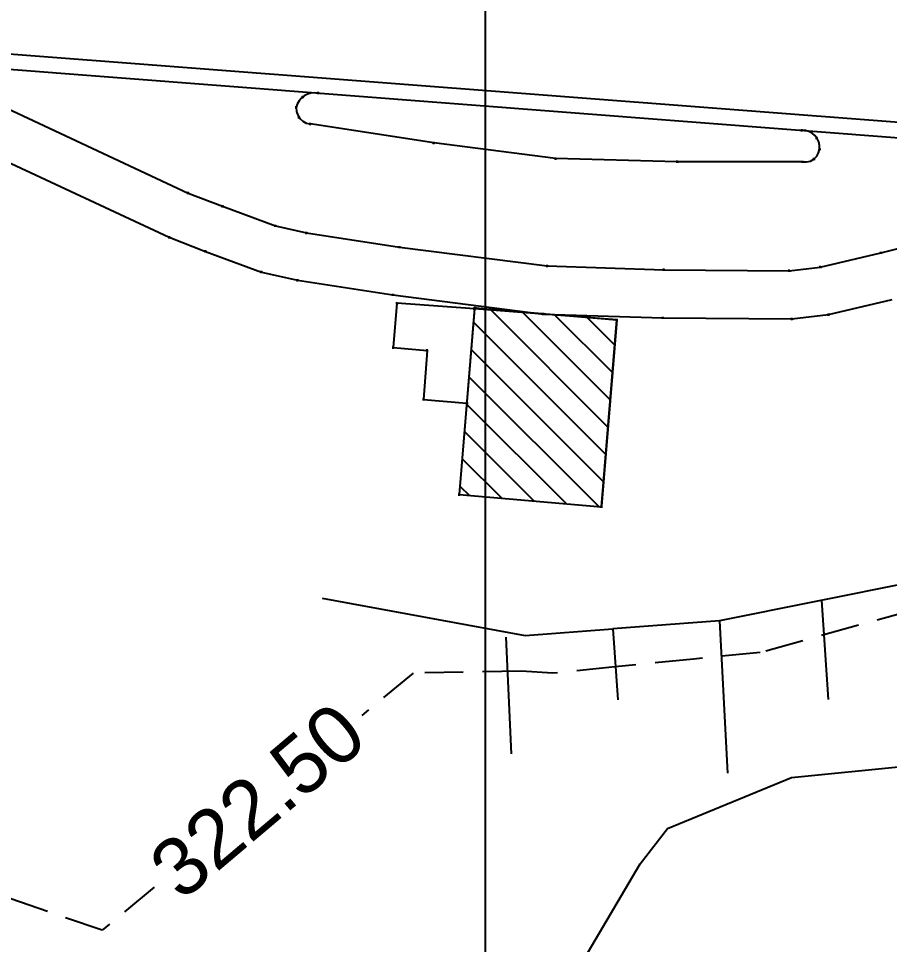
# Model space of a CAD drawing. Extents: x 109417 to 110207, y -57085 to -56659.
# Drawn here: x 109736.75 to 109764.99, y -56874.6 to -56844.59 of the extents above; entities that cross this region are included whole.
import ezdxf
from ezdxf.enums import TextEntityAlignment as Align

# ---------------------------------------------------------------- set-up
doc = ezdxf.new("R2010")
doc.units = 0
doc.header["$MEASUREMENT"] = 0
doc.linetypes.add('TRATTEGGIATA2', pattern=[0.375, 0.25, -0.125])
for name, color, linetype in [('Bati', 7, 'Continuous'), ('Coordinate', 2, 'Continuous'), ('Curve livello', 2, 'Continuous'), ('curve livello 1m', 2, 'Continuous'), ('LIN010CO', 2, 'Continuous'), ('TEXT035', 1, 'Continuous'), ('Voirie', 7, 'Continuous')]:
    doc.layers.add(name, color=color, linetype=linetype)
doc.styles.add('ARIAL', font='arial.ttf')

# ---------------------------------------------------------------- blocks, each defined once
blk = doc.blocks.new('INVISIBLE')
at = {"color": 0}
for p, q in [((-0.037, 0), (0.037, 0)), ((0, -0.037), (0, 0.037))]:
    blk.add_line(p, q, dxfattribs=at)
at = {"flags": 1}
for tag, p in [('POINTNUMBER', (0, 0)), ('COMMENT', (0, -1.25))]:
    blk.add_attdef(tag, p, '', height=1, dxfattribs=at)

msp = doc.modelspace()

# ---------------------------------------------------------------- hatches: boundary and pattern name
at = {"layer": 'Bati'}
h = msp.add_hatch(dxfattribs=at)
h.set_pattern_fill('VERTICAL', color=0, angle=-90, style=0, pattern_type=0)
h.set_pattern_definition([(315, (109699.3919, -56900.9921), (0.478947, 0.478947), [])])
h.paths.add_polyline_path([(109751.04, -56860.026), (109755.65, -56860.42), (109756.147, -56854.363), (109751.534, -56853.999)])

# ---------------------------------------------------------------- linework, layer by layer
at = {"layer": 'Bati', "linetype": 'Continuous'}
for p, q in [((109749.018, -56853.82, 322.862), (109748.898, -56855.259, 322.864)), ((109751.534, -56853.999, 323.051), (109749.018, -56853.82, 322.862)), ((109751.535, -56853.985, 323.051), (109751.04, -56860.026, 322.934)), ((109751.558, -56853.971, 323.05), (109756.147, -56854.363, 322.849)), ((109756.147, -56854.363, 322.849), (109755.652, -56860.404, 322.732)), ((109748.898, -56855.259, 322.864), (109749.999, -56855.349, 322.937)), ((109749.999, -56855.349, 322.937), (109749.886, -56856.942, 322.924)), ((109749.886, -56856.942, 322.924), (109751.288, -56857.061, 322.994)), ((109751.04, -56860.026, 322.934), (109755.65, -56860.42, 322.732))]:
    msp.add_line(p, q, dxfattribs=at)
msp.add_polyline3d([(109751.04, -56860.026, 322.934), (109755.65, -56860.42, 322.732), (109756.147, -56854.363, 322.849), (109751.534, -56853.999, 323.051), (109751.04, -56860.026, 322.934)], dxfattribs=at)
at = {"layer": 'Coordinate'}
msp.add_line((109751.885, -56659.48), (109751.885, -56975.186, 290.419), dxfattribs=at)
at = {"layer": 'Curve livello', "color": 7, "linetype": 'Continuous'}
msp.add_lwpolyline([(109735.481, -56909.067), (109737.873, -56909.707), (109739.807, -56910.191), (109739.988, -56909.946), (109740.166, -56909.619), (109740.251, -56909.462), (109740.334, -56909.31), (109739.093, -56893.75), (109739.141, -56892.841), (109742.029, -56887.588), (109751.126, -56878.845), (109753.276, -56878.148), (109756.904, -56871.993), (109757.793, -56870.841), (109761.814, -56869.188), (109765.497, -56868.828), (109766.811, -56868.463), (109771.374, -56866.019), (109775.612, -56863.402), (109777.897, -56861.575)], dxfattribs=at)
at = {"layer": 'curve livello 1m', "color": 152, "linetype": 'TRATTEGGIATA2', "ltscale": 5}
for points in [[(109741.149, -56872.749), (109739.459, -56874.145), (109724.041, -56868.797), (109721.951, -56869.684), (109721.257, -56869.382), (109719.579, -56868.956), (109713.605, -56869.85), (109712.117, -56866.553), (109711.954, -56866.192), (109710.291, -56863.559), (109710.102, -56863.238), (109709.988, -56863.047), (109709.706, -56862.457), (109709.594, -56862.27), (109709.116, -56861.909), (109708.585, -56861.773), (109708.126, -56861.599), (109708.069, -56861.641)], [(109770.611, -56862.006), (109770.362, -56862.205), (109769.902, -56862.489), (109769.406, -56862.755), (109760.797, -56865.143), (109758.636, -56865.354), (109756.095, -56865.61), (109754.077, -56865.814), (109753.046, -56865.745), (109749.547, -56865.809), (109747.882, -56867.184)]]:
    msp.add_lwpolyline(points, dxfattribs=at)
at = {"layer": 'LIN010CO', "linetype": 'Continuous'}
for p, q in [((109769.722, -56862.059, 322.561), (109759.481, -56864.111, 322.64)), ((109746.596, -56863.379, 322.843), (109753.182, -56864.595, 322.658)), ((109762.779, -56863.45, 322.615), (109763.002, -56866.665, 322.615)), ((109759.481, -56864.111, 322.64), (109756.023, -56864.377, 322.65)), ((109759.481, -56864.111, 322.64), (109759.738, -56869.049, 322.041)), ((109753.182, -56864.595, 322.658), (109756.023, -56864.377, 322.65)), ((109756.023, -56864.377, 322.65), (109756.181, -56866.671, 322.65)), ((109752.548, -56864.644, 322.66), (109752.729, -56868.428, 322.13))]:
    msp.add_line(p, q, dxfattribs=at)
at = {"layer": 'Voirie', "linetype": 'Continuous'}
for p, q in [((109731.528, -56845.361, 322.722), (109765.936, -56848.005, 322.646)), ((109731.491, -56845.86, 322.722), (109765.899, -56848.504, 322.646)), ((109733.115, -56845.984, 322.718), (109742.25, -56850.25, 322.862)), ((109733.328, -56847.805, 322.76), (109741.639, -56851.686, 322.862)), ((109750.213, -56848.626, 322.798), (109746.208, -56848.012, 322.803)), ((109754.165, -56849.135, 322.798), (109750.213, -56848.626, 322.798)), ((109758.108, -56849.238, 322.796), (109754.165, -56849.135, 322.798)), ((109762.175, -56849.24, 322.792), (109758.108, -56849.238, 322.796)), ((109742.25, -56850.25, 322.862), (109743.368, -56850.68, 322.863)), ((109743.368, -56850.68, 322.863), (109745.08, -56851.314, 322.858)), ((109745.08, -56851.314, 322.858), (109746.089, -56851.542, 322.861)), ((109741.639, -56851.686, 322.862), (109742.817, -56852.14, 322.863)), ((109746.089, -56851.542, 322.861), (109749.107, -56852.004, 322.856)), ((109749.107, -56852.004, 322.856), (109753.892, -56852.615, 322.853)), ((109764.711, -56852.189, 322.828), (109765.706, -56851.939, 322.827)), ((109742.817, -56852.14, 322.863), (109744.635, -56852.813, 322.858)), ((109762.742, -56852.651, 322.836), (109764.711, -56852.189, 322.828)), ((109744.635, -56852.813, 322.858), (109745.799, -56853.076, 322.861)), ((109753.892, -56852.615, 322.853), (109757.669, -56852.735, 322.847)), ((109757.669, -56852.735, 322.847), (109761.739, -56852.77, 322.832)), ((109761.739, -56852.77, 322.832), (109762.742, -56852.651, 322.836)), ((109745.799, -56853.076, 322.861), (109748.89, -56853.549, 322.856)), ((109748.89, -56853.549, 322.856), (109753.768, -56854.172, 322.853)), ((109763.013, -56854.19, 322.836), (109765.079, -56853.705, 322.828)), ((109753.768, -56854.172, 322.853), (109757.638, -56854.295, 322.847)), ((109757.638, -56854.295, 322.847), (109761.825, -56854.331, 322.832)), ((109761.825, -56854.331, 322.832), (109763.013, -56854.19, 322.836))]:
    msp.add_line(p, q, dxfattribs=at)
for points in [[(109746.468, -56847.01, 322.689), (109746.351, -56846.999, 322.701), (109746.234, -56847.011, 322.714), (109746.121, -56847.045, 322.729), (109746.016, -56847.099, 322.744), (109745.924, -56847.173, 322.759), (109745.848, -56847.263, 322.774), (109745.79, -56847.365, 322.787), (109745.753, -56847.477, 322.799)], [(109745.753, -56847.477, 322.799), (109745.763, -56847.605, 322.8), (109745.805, -56847.727, 322.8), (109745.875, -56847.834, 322.801), (109745.97, -56847.921, 322.802), (109746.083, -56847.981, 322.802), (109746.208, -56848.012, 322.803)], [(109762.722, -56848.825, 322.775), (109762.72, -56848.707, 322.762), (109762.693, -56848.592, 322.748), (109762.642, -56848.485, 322.732), (109762.571, -56848.391, 322.715), (109762.481, -56848.314, 322.698), (109762.377, -56848.257, 322.682), (109762.263, -56848.224, 322.667), (109762.145, -56848.215, 322.654)], [(109762.175, -56849.24, 322.792), (109762.303, -56849.244, 322.79), (109762.427, -56849.213, 322.787), (109762.538, -56849.151, 322.783), (109762.629, -56849.06, 322.78), (109762.692, -56848.949, 322.777), (109762.722, -56848.825, 322.775)]]:
    msp.add_polyline3d(points, dxfattribs=at)

# ---------------------------------------------------------------- block references
at = {"layer": 'Bati'}
for p in [(109749.018, -56853.82, 322.862), (109751.534, -56853.999, 323.051), (109751.535, -56853.985, 323.051), (109751.558, -56853.971, 323.05), (109756.147, -56854.363, 322.849), (109748.898, -56855.259, 322.864), (109749.999, -56855.349, 322.937), (109749.886, -56856.942, 322.924), (109751.288, -56857.061, 322.994), (109751.04, -56860.026, 322.934), (109755.65, -56860.42, 322.732), (109755.652, -56860.404, 322.732)]:
    msp.add_blockref('INVISIBLE', p, dxfattribs=at)
at = {"layer": 'Voirie'}
for p in [(109745.968, -56847.134, 322.79), (109746.468, -56847.01, 322.689), (109745.753, -56847.477, 322.799), (109745.849, -56847.801, 322.796), (109746.208, -56848.012, 322.803), (109762.145, -56848.215, 322.654), (109750.213, -56848.626, 322.798), (109762.631, -56848.467, 322.758), (109762.722, -56848.825, 322.775), (109754.165, -56849.135, 322.798), (109758.108, -56849.238, 322.796), (109762.175, -56849.24, 322.792), (109762.54, -56849.149, 322.785), (109742.25, -56850.25, 322.862), (109743.368, -56850.68, 322.863), (109745.08, -56851.314, 322.858), (109741.639, -56851.686, 322.862), (109746.089, -56851.542, 322.861), (109749.107, -56852.004, 322.856), (109742.817, -56852.14, 322.863), (109764.711, -56852.189, 322.828), (109753.892, -56852.615, 322.853), (109744.635, -56852.813, 322.858), (109757.669, -56852.735, 322.847), (109761.739, -56852.77, 322.832), (109762.742, -56852.651, 322.836), (109745.799, -56853.076, 322.861), (109748.89, -56853.549, 322.856), (109753.768, -56854.172, 322.853), (109757.638, -56854.295, 322.847), (109761.825, -56854.331, 322.832), (109763.013, -56854.19, 322.836)]:
    msp.add_blockref('INVISIBLE', p, dxfattribs=at)

# ---------------------------------------------------------------- texts
at = {"layer": 'TEXT035', "linetype": 'Continuous', "lineweight": 0, "style": 'ARIAL'}
msp.add_text('322.50', height=1.875, rotation=40.216, dxfattribs=at).set_placement((109744.496, -56869.931, 321.5), align=Align.MIDDLE)

doc.saveas('drawing.dxf')
